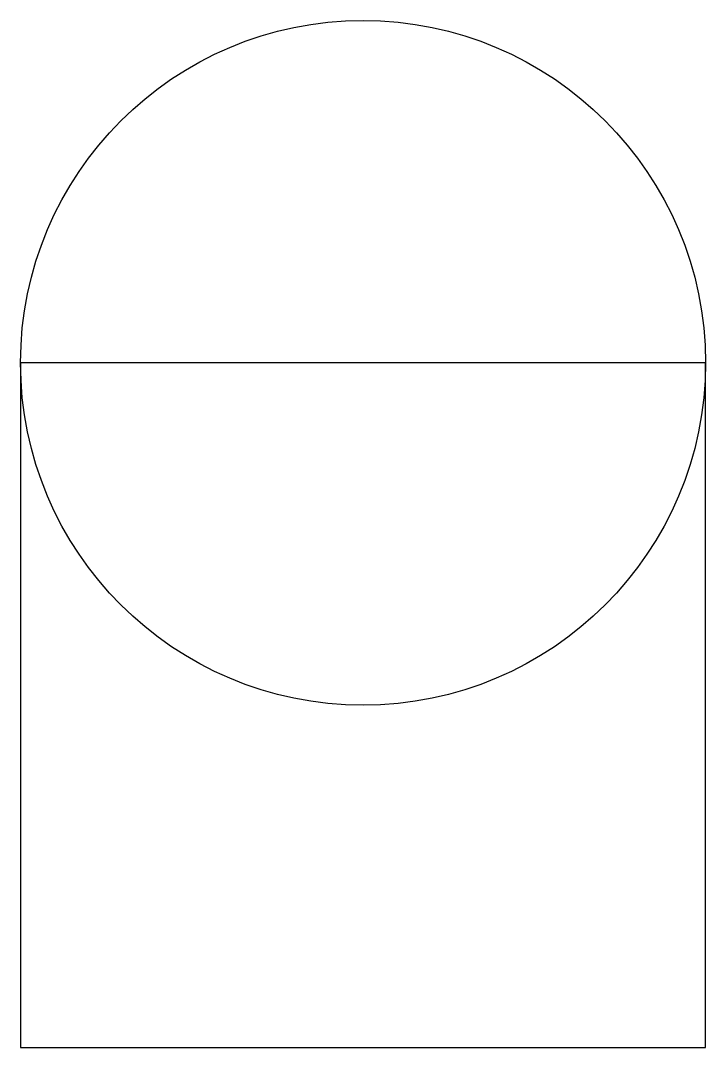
# Model space of a CAD drawing. Header units: inches. Extents: x -106.01 to -105.01, y 130.05 to 131.55.
import ezdxf

# ---------------------------------------------------------------- set-up
doc = ezdxf.new("R2010")
doc.units = ezdxf.units.IN
doc.header["$LTSCALE"] = 2
doc.header["$MEASUREMENT"] = 0
doc.layers.add('objects', color=7, linetype='Continuous', lineweight=30)

msp = doc.modelspace()

# ---------------------------------------------------------------- linework, layer by layer
at = {"layer": 'objects', "color": 3}
msp.add_lwpolyline([(-106.0101, 130.0537), (-105.0101, 130.0537), (-105.0101, 131.0537), (-106.0101, 131.0537)], close=True, dxfattribs=at)
at = {"layer": 'objects'}
msp.add_circle((-105.5101, 131.0537), 0.5, dxfattribs=at)

doc.saveas('drawing.dxf')
